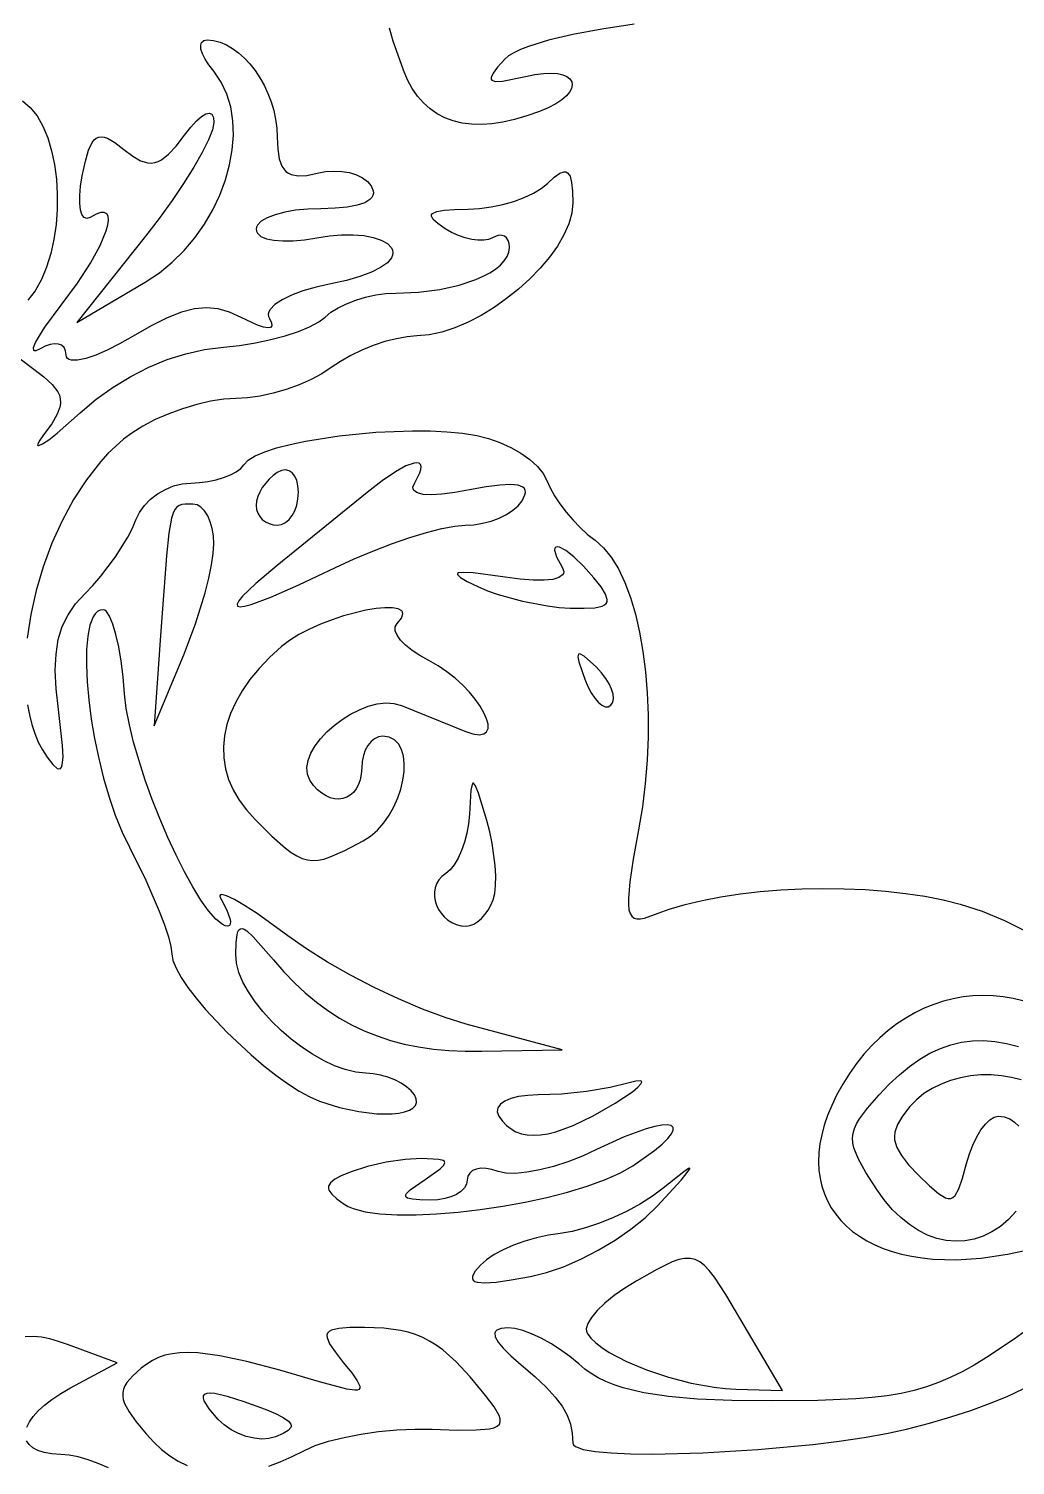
# Model space of a CAD drawing. Header units: millimetres. Extents: x -3.08 to 4.09, y 0 to 4.57.
# Drawn here: x -0.553 to -0.034, y 1.494 to 2.25 of the extents above; entities that cross this region are included whole.
import ezdxf

# ---------------------------------------------------------------- set-up
doc = ezdxf.new("R2010")
doc.units = ezdxf.units.MM

msp = doc.modelspace()

# ---------------------------------------------------------------- linework, layer by layer
at = {"flags": 128}
for points in [[(-0.234455, 2.252637), (-0.251536, 2.250094), (-0.266672, 2.247276), (-0.279603, 2.244235), (-0.290069, 2.241027), (-0.294296, 2.239377), (-0.29781, 2.237706), (-0.300578, 2.23602), (-0.302566, 2.234326), (-0.306325, 2.230129), (-0.308747, 2.226911), (-0.30977, 2.224618), (-0.309737, 2.223803), (-0.309332, 2.223199), (-0.308546, 2.222802), (-0.307371, 2.222603), (-0.303826, 2.222777), (-0.291733, 2.225229), (-0.286689, 2.226259), (-0.282184, 2.226816), (-0.278232, 2.226941), (-0.274849, 2.22667), (-0.272051, 2.226044), (-0.269854, 2.225101), (-0.268272, 2.22388), (-0.267321, 2.222418), (-0.267018, 2.220756), (-0.267377, 2.218931), (-0.268414, 2.216983), (-0.270145, 2.21495), (-0.272585, 2.21287), (-0.27575, 2.210784), (-0.279655, 2.208728), (-0.284316, 2.206743), (-0.290992, 2.204379), (-0.297387, 2.202515), (-0.303498, 2.201151), (-0.309323, 2.200286), (-0.31486, 2.199919), (-0.320104, 2.200049), (-0.325054, 2.200675), (-0.329707, 2.201797), (-0.33406, 2.203413), (-0.33811, 2.205523), (-0.341854, 2.208126), (-0.345291, 2.211221), (-0.348416, 2.214808), (-0.351228, 2.218885), (-0.353723, 2.223451), (-0.3559, 2.228507), (-0.361237, 2.243848), (-0.36315, 2.250679)], [(-0.5334, 2.078604), (-0.533679, 2.08076), (-0.534481, 2.082438), (-0.535748, 2.083625), (-0.537424, 2.084309), (-0.539453, 2.084475), (-0.541778, 2.084112), (-0.544344, 2.083205), (-0.547094, 2.081743), (-0.549337, 2.080687), (-0.550033, 2.080659), (-0.550452, 2.080947), (-0.550483, 2.082427), (-0.549476, 2.085033), (-0.547477, 2.088669), (-0.544532, 2.093241), (-0.535983, 2.104812), (-0.527481, 2.116281), (-0.520619, 2.12686), (-0.515518, 2.136179), (-0.512301, 2.143871), (-0.511436, 2.146992), (-0.511087, 2.149567), (-0.511271, 2.151551), (-0.512, 2.152898), (-0.513292, 2.153562), (-0.515161, 2.153496), (-0.517622, 2.152655), (-0.520691, 2.150993), (-0.522491, 2.150376), (-0.523962, 2.150894), (-0.525087, 2.152457), (-0.525847, 2.154975), (-0.526227, 2.15836), (-0.526207, 2.16252), (-0.52577, 2.167367), (-0.5249, 2.172812), (-0.523263, 2.180504), (-0.52157, 2.186333), (-0.519694, 2.190381), (-0.518647, 2.191763), (-0.517505, 2.192731), (-0.516255, 2.193294), (-0.514878, 2.193463), (-0.513359, 2.193249), (-0.511683, 2.192662), (-0.507793, 2.190408), (-0.50308, 2.186784), (-0.498361, 2.183192), (-0.494178, 2.180815), (-0.490366, 2.179691), (-0.488547, 2.179611), (-0.486759, 2.179859), (-0.484981, 2.18044), (-0.483193, 2.181357), (-0.479504, 2.184224), (-0.475526, 2.188497), (-0.471094, 2.194215), (-0.467785, 2.198473), (-0.464792, 2.201789), (-0.462152, 2.204145), (-0.459905, 2.205526), (-0.458089, 2.205913), (-0.456744, 2.205291), (-0.455909, 2.203643), (-0.455622, 2.200951), (-0.456357, 2.197126), (-0.458464, 2.191763), (-0.461795, 2.185108), (-0.466203, 2.177406), (-0.47154, 2.168903), (-0.477659, 2.159846), (-0.484411, 2.150479), (-0.49165, 2.141048), (-0.527677, 2.095562), (-0.491705, 2.116812), (-0.484335, 2.121708), (-0.477504, 2.127318), (-0.471245, 2.133546), (-0.465586, 2.1403), (-0.46056, 2.147483), (-0.456196, 2.155003), (-0.452525, 2.162764), (-0.449578, 2.170672), (-0.447386, 2.178632), (-0.445978, 2.186551), (-0.445386, 2.194333), (-0.445641, 2.201884), (-0.446772, 2.209111), (-0.448811, 2.215918), (-0.451787, 2.222211), (-0.455733, 2.227896), (-0.458279, 2.231223), (-0.46025, 2.234326), (-0.461633, 2.237138), (-0.462412, 2.23959), (-0.462573, 2.241615), (-0.462102, 2.243146), (-0.460984, 2.244113), (-0.459205, 2.244451), (-0.455797, 2.244153), (-0.452403, 2.243285), (-0.449052, 2.241886), (-0.445773, 2.239995), (-0.442593, 2.237652), (-0.439541, 2.234897), (-0.436645, 2.231767), (-0.433934, 2.228304), (-0.431436, 2.224545), (-0.429179, 2.22053), (-0.427192, 2.216299), (-0.425502, 2.211891), (-0.424139, 2.207344), (-0.42313, 2.202699), (-0.422503, 2.197995), (-0.422288, 2.193271), (-0.422038, 2.186951), (-0.421244, 2.181877), (-0.419839, 2.17799), (-0.418887, 2.176473), (-0.417757, 2.175229), (-0.416442, 2.174251), (-0.414932, 2.173533), (-0.411296, 2.172841), (-0.406785, 2.173093), (-0.40133, 2.174229), (-0.396963, 2.175084), (-0.392595, 2.175405), (-0.388342, 2.17522), (-0.384321, 2.174555), (-0.380649, 2.173437), (-0.377441, 2.171893), (-0.374815, 2.169949), (-0.372886, 2.167632), (-0.371774, 2.164904), (-0.371716, 2.163661), (-0.371984, 2.1625), (-0.372575, 2.161423), (-0.373486, 2.160431), (-0.376254, 2.158712), (-0.380258, 2.157352), (-0.385472, 2.156366), (-0.391866, 2.155765), (-0.399413, 2.155562), (-0.406241, 2.155341), (-0.412611, 2.154707), (-0.418382, 2.153706), (-0.423417, 2.15238), (-0.427575, 2.150775), (-0.430718, 2.148935), (-0.432706, 2.146905), (-0.433223, 2.145832), (-0.4334, 2.144729), (-0.433235, 2.143649), (-0.432753, 2.142666), (-0.430898, 2.140999), (-0.427959, 2.139746), (-0.424063, 2.138923), (-0.419334, 2.138549), (-0.4139, 2.138639), (-0.407884, 2.139212), (-0.401413, 2.140284), (-0.394844, 2.141334), (-0.38843, 2.141853), (-0.382332, 2.141861), (-0.376712, 2.141382), (-0.37173, 2.140436), (-0.367546, 2.139046), (-0.364322, 2.137234), (-0.362219, 2.135021), (-0.361618, 2.133713), (-0.36141, 2.132392), (-0.361587, 2.131065), (-0.362137, 2.129737), (-0.364317, 2.127105), (-0.367867, 2.124545), (-0.372703, 2.122106), (-0.378744, 2.119837), (-0.385907, 2.117788), (-0.394108, 2.116007), (-0.401847, 2.114307), (-0.408788, 2.112291), (-0.414803, 2.11003), (-0.419761, 2.1076), (-0.423531, 2.105076), (-0.425983, 2.10253), (-0.426674, 2.101273), (-0.426987, 2.100038), (-0.426906, 2.098835), (-0.426413, 2.097673), (-0.425301, 2.09546), (-0.425091, 2.093903), (-0.425757, 2.093001), (-0.427271, 2.092753), (-0.429607, 2.093157), (-0.432738, 2.094212), (-0.441275, 2.098271), (-0.447376, 2.101069), (-0.453367, 2.102787), (-0.459445, 2.103387), (-0.465813, 2.102837), (-0.472668, 2.1011), (-0.480212, 2.098142), (-0.488644, 2.093928), (-0.498163, 2.088423), (-0.505244, 2.084354), (-0.511849, 2.081016), (-0.517833, 2.07845), (-0.523052, 2.076696), (-0.527363, 2.075794), (-0.53062, 2.075785), (-0.531809, 2.076127), (-0.532681, 2.076708), (-0.533217, 2.077532), (-0.5334, 2.078604)], [(-0.556316, 2.212354), (-0.552242, 2.2089), (-0.548671, 2.204413), (-0.545608, 2.199026), (-0.543056, 2.192871), (-0.541019, 2.18608), (-0.5395, 2.178787), (-0.538502, 2.171123), (-0.53803, 2.16322), (-0.538086, 2.155212), (-0.538673, 2.147231), (-0.539797, 2.139409), (-0.541459, 2.131879), (-0.543663, 2.124773), (-0.546414, 2.118224), (-0.549714, 2.112364), (-0.553566, 2.107326)], [(-0.557485, 2.076427), (-0.551052, 2.071562), (-0.54507, 2.066959), (-0.54067, 2.062904), (-0.537811, 2.059155), (-0.536947, 2.057318), (-0.536453, 2.055467), (-0.536325, 2.05357), (-0.536556, 2.051597), (-0.538078, 2.047302), (-0.540979, 2.04234), (-0.545219, 2.036465), (-0.547556, 2.033128), (-0.548379, 2.031253), (-0.548248, 2.030849), (-0.547768, 2.030792), (-0.545802, 2.031698), (-0.54256, 2.033922), (-0.538121, 2.037418), (-0.525969, 2.048034), (-0.517497, 2.055195), (-0.508611, 2.061615), (-0.499381, 2.067258), (-0.489882, 2.072092), (-0.480187, 2.076083), (-0.470367, 2.079197), (-0.460497, 2.0814), (-0.45065, 2.082659), (-0.44217, 2.083571), (-0.433762, 2.084917), (-0.425647, 2.086634), (-0.418042, 2.088656), (-0.411168, 2.090919), (-0.405243, 2.093359), (-0.400488, 2.095909), (-0.397122, 2.098507), (-0.394087, 2.101038), (-0.390284, 2.103401), (-0.385864, 2.105543), (-0.380981, 2.107411), (-0.375788, 2.108955), (-0.370436, 2.110122), (-0.36508, 2.11086), (-0.359872, 2.111118), (-0.347939, 2.111614), (-0.336769, 2.113033), (-0.326618, 2.115272), (-0.31774, 2.118229), (-0.313858, 2.119944), (-0.31039, 2.1218), (-0.307369, 2.123784), (-0.304825, 2.125883), (-0.302791, 2.128085), (-0.301298, 2.130375), (-0.30038, 2.132743), (-0.300066, 2.135173), (-0.300248, 2.137187), (-0.300767, 2.138851), (-0.301589, 2.140143), (-0.302676, 2.141041), (-0.303991, 2.141526), (-0.305498, 2.141576), (-0.30716, 2.141169), (-0.308941, 2.140284), (-0.311051, 2.139392), (-0.313656, 2.138962), (-0.316654, 2.138975), (-0.319941, 2.139411), (-0.323416, 2.140252), (-0.326976, 2.141478), (-0.330519, 2.143069), (-0.333941, 2.145007), (-0.337822, 2.147676), (-0.340239, 2.149886), (-0.341151, 2.151668), (-0.341031, 2.15241), (-0.340519, 2.153059), (-0.338302, 2.154091), (-0.334459, 2.1548), (-0.328949, 2.155218), (-0.321733, 2.155382), (-0.315769, 2.155689), (-0.30968, 2.156503), (-0.303635, 2.157767), (-0.297806, 2.159425), (-0.292364, 2.161423), (-0.287479, 2.163704), (-0.283323, 2.166213), (-0.280066, 2.168896), (-0.276519, 2.172181), (-0.273612, 2.17424), (-0.271294, 2.175033), (-0.27034, 2.174942), (-0.269514, 2.174519), (-0.26822, 2.172658), (-0.267359, 2.169409), (-0.266881, 2.164733), (-0.266733, 2.15859), (-0.267288, 2.153199), (-0.268891, 2.147569), (-0.271448, 2.141781), (-0.274865, 2.135913), (-0.279048, 2.130048), (-0.283903, 2.124263), (-0.289337, 2.118641), (-0.295255, 2.11326), (-0.301565, 2.108201), (-0.308171, 2.103545), (-0.31498, 2.09937), (-0.321899, 2.095758), (-0.328833, 2.092788), (-0.335688, 2.090541), (-0.342371, 2.089096), (-0.348788, 2.088534), (-0.353951, 2.08813), (-0.359618, 2.08711), (-0.365604, 2.085541), (-0.371724, 2.083493), (-0.377795, 2.081033), (-0.38363, 2.07823), (-0.389046, 2.075152), (-0.393858, 2.071868), (-0.398777, 2.068591), (-0.404499, 2.065535), (-0.41082, 2.062766), (-0.417532, 2.06035), (-0.424428, 2.058356), (-0.431303, 2.056848), (-0.43795, 2.055895), (-0.444163, 2.055562), (-0.450464, 2.055192), (-0.457362, 2.054133), (-0.464635, 2.052457), (-0.472058, 2.050239), (-0.479407, 2.047554), (-0.486458, 2.044476), (-0.492989, 2.041079), (-0.498775, 2.037437), (-0.503105, 2.034171), (-0.507306, 2.030543), (-0.511371, 2.026575), (-0.515295, 2.02229), (-0.522695, 2.012862), (-0.529457, 2.002441), (-0.535533, 1.991211), (-0.540875, 1.979355), (-0.545437, 1.967056), (-0.549169, 1.954498), (-0.552024, 1.941863), (-0.553953, 1.929336)], [(-0.553715, 1.894226), (-0.552733, 1.888975), (-0.551466, 1.883958), (-0.549908, 1.879196), (-0.548053, 1.874712), (-0.545895, 1.870531), (-0.543427, 1.866673), (-0.54042, 1.862852), (-0.538092, 1.860866), (-0.537178, 1.860585), (-0.536427, 1.860793), (-0.535837, 1.861498), (-0.535405, 1.862712), (-0.535007, 1.866699), (-0.535214, 1.872833), (-0.537372, 1.891854), (-0.538609, 1.902806), (-0.539068, 1.91249), (-0.53871, 1.921067), (-0.5375, 1.928696), (-0.535401, 1.935539), (-0.532376, 1.941758), (-0.528387, 1.947513), (-0.5234, 1.952965), (-0.519285, 1.957232), (-0.515171, 1.96198), (-0.507384, 1.972283), (-0.500917, 1.982604), (-0.498454, 1.987374), (-0.49665, 1.991673), (-0.494797, 1.995579), (-0.492204, 1.999223), (-0.488989, 2.002525), (-0.485271, 2.005406), (-0.481169, 2.007785), (-0.476802, 2.009583), (-0.472288, 2.010721), (-0.467747, 2.011118), (-0.463222, 2.011314), (-0.458767, 2.011875), (-0.454494, 2.012764), (-0.450519, 2.013939), (-0.446957, 2.015362), (-0.443921, 2.016995), (-0.441525, 2.018797), (-0.439886, 2.020729), (-0.437608, 2.023107), (-0.433869, 2.025391), (-0.42883, 2.027559), (-0.422648, 2.029593), (-0.415484, 2.031471), (-0.407496, 2.033175), (-0.389684, 2.035975), (-0.370488, 2.037835), (-0.351179, 2.038592), (-0.34188, 2.038508), (-0.33303, 2.038087), (-0.32479, 2.037311), (-0.317316, 2.036159), (-0.311117, 2.034636), (-0.30507, 2.032505), (-0.299326, 2.029865), (-0.294035, 2.026812), (-0.28935, 2.023444), (-0.285422, 2.019859), (-0.282402, 2.016153), (-0.280441, 2.012423), (-0.278716, 2.008537), (-0.276369, 2.004379), (-0.273505, 2.00008), (-0.270228, 1.995767), (-0.266641, 1.99157), (-0.262849, 1.987619), (-0.258956, 1.984041), (-0.255066, 1.980965), (-0.250629, 1.977048), (-0.246535, 1.971993), (-0.242795, 1.965883), (-0.239423, 1.958802), (-0.236432, 1.950834), (-0.233832, 1.942061), (-0.231638, 1.932567), (-0.229861, 1.922435), (-0.228515, 1.91175), (-0.22761, 1.900593), (-0.227161, 1.889049), (-0.22718, 1.877201), (-0.227678, 1.865133), (-0.228668, 1.852927), (-0.230164, 1.840667), (-0.232177, 1.828437), (-0.234937, 1.813061), (-0.236735, 1.801165), (-0.237509, 1.792409), (-0.237491, 1.789103), (-0.237193, 1.786455), (-0.236607, 1.784422), (-0.235724, 1.782962), (-0.234538, 1.782034), (-0.233039, 1.781593), (-0.23122, 1.781599), (-0.229072, 1.782008), (-0.223761, 1.783868), (-0.216126, 1.786683), (-0.207707, 1.789185), (-0.198601, 1.791369), (-0.188907, 1.793233), (-0.178726, 1.794773), (-0.168156, 1.795985), (-0.157297, 1.796867), (-0.146247, 1.797415), (-0.135106, 1.797625), (-0.123973, 1.797494), (-0.112947, 1.79702), (-0.102128, 1.796198), (-0.091614, 1.795025), (-0.081506, 1.793498), (-0.071901, 1.791613), (-0.0629, 1.789368), (-0.051422, 1.785601), (-0.039614, 1.780695), (-0.027622, 1.774779)], [(-0.39158, 1.966673), (-0.381891, 1.971137), (-0.371979, 1.975302), (-0.362124, 1.979076), (-0.352604, 1.982368), (-0.343701, 1.985087), (-0.335693, 1.987142), (-0.328861, 1.988442), (-0.323483, 1.988896), (-0.318882, 1.989158), (-0.314277, 1.989909), (-0.309791, 1.991096), (-0.305545, 1.992666), (-0.301665, 1.994568), (-0.298272, 1.996747), (-0.29549, 1.999152), (-0.293441, 2.001729), (-0.291953, 2.004828), (-0.2917, 2.006114), (-0.291782, 2.007227), (-0.292205, 2.008166), (-0.292976, 2.008934), (-0.295584, 2.009962), (-0.299654, 2.010318), (-0.305234, 2.010014), (-0.312374, 2.00906), (-0.321122, 2.007465), (-0.328923, 2.006068), (-0.33561, 2.005218), (-0.34114, 2.004909), (-0.345472, 2.005135), (-0.348564, 2.005891), (-0.350372, 2.007172), (-0.350781, 2.008007), (-0.350854, 2.008972), (-0.349969, 2.011284), (-0.347294, 2.016393), (-0.346689, 2.018308), (-0.346551, 2.019802), (-0.346861, 2.020878), (-0.347602, 2.021539), (-0.348757, 2.02179), (-0.350309, 2.021633), (-0.354535, 2.020114), (-0.360141, 2.017009), (-0.366989, 2.012348), (-0.374941, 2.006159), (-0.422288, 1.967632), (-0.433503, 1.958232), (-0.440549, 1.951488), (-0.442488, 1.949111), (-0.443361, 1.947398), (-0.443158, 1.946348), (-0.441872, 1.94596), (-0.439494, 1.946234), (-0.436016, 1.947171), (-0.425726, 1.951028), (-0.410936, 1.95753), (-0.39158, 1.966673)], [(-0.411177, 2.006215), (-0.411404, 2.009555), (-0.412054, 2.0124), (-0.413082, 2.014707), (-0.414441, 2.016434), (-0.416087, 2.017537), (-0.417974, 2.017973), (-0.420056, 2.017699), (-0.422288, 2.016673), (-0.42452, 2.01508), (-0.426603, 2.01318), (-0.430136, 2.008746), (-0.431495, 2.006355), (-0.432523, 2.003943), (-0.433173, 2.001581), (-0.4334, 1.99934), (-0.433173, 1.99724), (-0.432523, 1.995282), (-0.431495, 1.993508), (-0.430136, 1.991962), (-0.42849, 1.990684), (-0.426603, 1.989719), (-0.42452, 1.989108), (-0.422288, 1.988896), (-0.420056, 1.989249), (-0.417974, 1.990262), (-0.416087, 1.991863), (-0.414441, 1.993982), (-0.413082, 1.996548), (-0.412054, 1.999489), (-0.411404, 2.002735), (-0.411177, 2.006215)], [(-0.455622, 1.979048), (-0.455849, 1.983259), (-0.456499, 1.987186), (-0.457526, 1.990746), (-0.458886, 1.99385), (-0.460532, 1.996415), (-0.462419, 1.998353), (-0.464501, 1.999579), (-0.466733, 2.000007), (-0.470812, 1.999969), (-0.472463, 1.999761), (-0.473892, 1.999283), (-0.475124, 1.998428), (-0.476188, 1.997088), (-0.477111, 1.995155), (-0.477919, 1.992522), (-0.479299, 1.984725), (-0.480547, 1.972837), (-0.483511, 1.93334), (-0.487108, 1.88334), (-0.471372, 1.920715), (-0.465255, 1.936888), (-0.460247, 1.953277), (-0.45832, 1.960955), (-0.456864, 1.967969), (-0.455943, 1.97408), (-0.455622, 1.979048)], [(-0.255622, 1.961118), (-0.261214, 1.967409), (-0.266241, 1.972256), (-0.270487, 1.975583), (-0.273735, 1.977317), (-0.274916, 1.977564), (-0.275767, 1.977384), (-0.276259, 1.976769), (-0.276366, 1.97571), (-0.275316, 1.97222), (-0.2724, 1.96684), (-0.271563, 1.964535), (-0.271679, 1.96355), (-0.272142, 1.962678), (-0.274083, 1.96128), (-0.27733, 1.960349), (-0.28183, 1.959895), (-0.287528, 1.959928), (-0.294371, 1.960457), (-0.302302, 1.961493), (-0.319159, 1.963742), (-0.324124, 1.964046), (-0.326861, 1.963776), (-0.327413, 1.963419), (-0.327431, 1.962911), (-0.325892, 1.961432), (-0.322306, 1.959318), (-0.316733, 1.956548), (-0.311731, 1.954417), (-0.306025, 1.952397), (-0.293295, 1.948878), (-0.280139, 1.946365), (-0.273899, 1.945601), (-0.26815, 1.945229), (-0.260762, 1.945148), (-0.255192, 1.945462), (-0.251363, 1.946267), (-0.250078, 1.946885), (-0.249198, 1.947663), (-0.248715, 1.948613), (-0.248619, 1.949748), (-0.249548, 1.952619), (-0.251908, 1.956377), (-0.255622, 1.961118)], [(-0.350066, 1.688896), (-0.35183, 1.691135), (-0.354217, 1.693239), (-0.357123, 1.69516), (-0.360441, 1.69685), (-0.364067, 1.698264), (-0.367894, 1.699353), (-0.371818, 1.70007), (-0.375733, 1.700368), (-0.380978, 1.700897), (-0.386482, 1.70223), (-0.392161, 1.704292), (-0.397933, 1.707007), (-0.403713, 1.710298), (-0.40942, 1.714091), (-0.41497, 1.718309), (-0.42028, 1.722876), (-0.425266, 1.727717), (-0.429847, 1.732756), (-0.433938, 1.737917), (-0.437458, 1.743124), (-0.440321, 1.748301), (-0.442447, 1.753372), (-0.44375, 1.758263), (-0.44415, 1.762896), (-0.443931, 1.769042), (-0.443417, 1.773379), (-0.442994, 1.774861), (-0.442431, 1.775882), (-0.441706, 1.776437), (-0.440797, 1.776524), (-0.439682, 1.776139), (-0.438338, 1.775279), (-0.434878, 1.772122), (-0.424247, 1.759965), (-0.418798, 1.753746), (-0.413233, 1.747986), (-0.407536, 1.742679), (-0.401693, 1.737817), (-0.395689, 1.733395), (-0.389508, 1.729405), (-0.383136, 1.725841), (-0.376558, 1.722698), (-0.369757, 1.719967), (-0.362721, 1.717643), (-0.355433, 1.715718), (-0.347878, 1.714188), (-0.340041, 1.713044), (-0.331908, 1.71228), (-0.323463, 1.71189), (-0.314691, 1.711868), (-0.272288, 1.712618), (-0.322802, 1.726243), (-0.333837, 1.729648), (-0.345842, 1.734121), (-0.358431, 1.739472), (-0.371221, 1.74551), (-0.383826, 1.752044), (-0.395863, 1.758883), (-0.406946, 1.765837), (-0.416691, 1.772715), (-0.432864, 1.784369), (-0.439451, 1.788662), (-0.444846, 1.79183), (-0.448905, 1.793792), (-0.451486, 1.794473), (-0.452177, 1.794308), (-0.452444, 1.793792), (-0.45227, 1.792918), (-0.451636, 1.791673), (-0.448765, 1.786281), (-0.447184, 1.781864), (-0.44691, 1.780165), (-0.446999, 1.77888), (-0.447463, 1.778068), (-0.448316, 1.777784), (-0.449735, 1.778026), (-0.451277, 1.778736), (-0.454687, 1.781464), (-0.458463, 1.785779), (-0.46252, 1.791492), (-0.466774, 1.798414), (-0.471142, 1.806355), (-0.475539, 1.815126), (-0.479882, 1.824538), (-0.484087, 1.834401), (-0.488069, 1.844527), (-0.491745, 1.854726), (-0.495031, 1.864808), (-0.497843, 1.874584), (-0.500097, 1.883866), (-0.501708, 1.892463), (-0.502594, 1.900187), (-0.503373, 1.909074), (-0.504428, 1.917365), (-0.505713, 1.924877), (-0.507181, 1.93143), (-0.508786, 1.936843), (-0.510481, 1.940933), (-0.512219, 1.943521), (-0.513091, 1.944194), (-0.513955, 1.944423), (-0.515474, 1.944182), (-0.516841, 1.943465), (-0.518058, 1.942297), (-0.519128, 1.940702), (-0.520836, 1.936325), (-0.521988, 1.930525), (-0.522604, 1.923493), (-0.522705, 1.915418), (-0.522313, 1.906492), (-0.521448, 1.896906), (-0.520132, 1.88685), (-0.518387, 1.876515), (-0.516232, 1.866092), (-0.513689, 1.855771), (-0.510781, 1.845743), (-0.507526, 1.836199), (-0.503948, 1.82733), (-0.500066, 1.819326), (-0.491438, 1.802071), (-0.484372, 1.785741), (-0.481653, 1.778499), (-0.479597, 1.77218), (-0.478298, 1.767013), (-0.477844, 1.763229), (-0.477254, 1.759768), (-0.475559, 1.755588), (-0.472875, 1.750803), (-0.469316, 1.745528), (-0.464997, 1.739876), (-0.460032, 1.733962), (-0.448622, 1.721807), (-0.436004, 1.709978), (-0.429528, 1.704472), (-0.423094, 1.699391), (-0.416816, 1.694849), (-0.410809, 1.690961), (-0.405188, 1.687841), (-0.400066, 1.685604), (-0.389495, 1.682307), (-0.379297, 1.680126), (-0.369903, 1.679033), (-0.361743, 1.679), (-0.358261, 1.679372), (-0.355249, 1.679998), (-0.352761, 1.680874), (-0.350851, 1.681998), (-0.349573, 1.683366), (-0.34898, 1.684974), (-0.349127, 1.686818), (-0.350066, 1.688896)], [(-0.377122, 1.822618), (-0.373145, 1.825185), (-0.369516, 1.828382), (-0.366256, 1.832098), (-0.363383, 1.836224), (-0.36092, 1.84065), (-0.358887, 1.845267), (-0.357305, 1.849965), (-0.356193, 1.854633), (-0.355573, 1.859164), (-0.355466, 1.863446), (-0.355891, 1.86737), (-0.35687, 1.870827), (-0.358423, 1.873706), (-0.360571, 1.875899), (-0.363334, 1.877295), (-0.366733, 1.877784), (-0.368965, 1.877444), (-0.371047, 1.876469), (-0.372934, 1.874928), (-0.37458, 1.872889), (-0.37594, 1.87042), (-0.376967, 1.867589), (-0.377617, 1.864466), (-0.377844, 1.861118), (-0.378041, 1.857836), (-0.378607, 1.854899), (-0.379506, 1.852313), (-0.380703, 1.850089), (-0.38216, 1.848234), (-0.383843, 1.846757), (-0.385713, 1.845667), (-0.387736, 1.844972), (-0.389876, 1.84468), (-0.392095, 1.844801), (-0.394358, 1.845342), (-0.396629, 1.846313), (-0.398872, 1.847722), (-0.401049, 1.849576), (-0.403126, 1.851886), (-0.405066, 1.854659), (-0.406406, 1.857875), (-0.406714, 1.86136), (-0.406088, 1.865035), (-0.404623, 1.868821), (-0.402418, 1.872639), (-0.399568, 1.876408), (-0.396172, 1.88005), (-0.392325, 1.883486), (-0.388125, 1.886636), (-0.383668, 1.88942), (-0.379052, 1.891761), (-0.374373, 1.893577), (-0.369728, 1.894791), (-0.365215, 1.895322), (-0.360929, 1.895092), (-0.356969, 1.894021), (-0.323552, 1.880493), (-0.319311, 1.879072), (-0.316019, 1.878591), (-0.313628, 1.878956), (-0.312089, 1.880072), (-0.311355, 1.881844), (-0.311377, 1.884178), (-0.312106, 1.886979), (-0.313495, 1.890154), (-0.315495, 1.893608), (-0.318058, 1.897246), (-0.321135, 1.900974), (-0.324679, 1.904698), (-0.328641, 1.908323), (-0.332973, 1.911754), (-0.337626, 1.914898), (-0.342552, 1.917659), (-0.347232, 1.920239), (-0.35131, 1.922936), (-0.354715, 1.92567), (-0.35738, 1.928361), (-0.359237, 1.93093), (-0.360214, 1.933296), (-0.360245, 1.935381), (-0.359261, 1.937104), (-0.35691, 1.939971), (-0.35614, 1.942204), (-0.356297, 1.943093), (-0.356789, 1.943836), (-0.358692, 1.944897), (-0.361687, 1.945422), (-0.365611, 1.945442), (-0.370301, 1.944989), (-0.375594, 1.944097), (-0.387338, 1.941122), (-0.393462, 1.939104), (-0.399538, 1.936776), (-0.405402, 1.934169), (-0.410891, 1.931318), (-0.415843, 1.928253), (-0.420094, 1.925007), (-0.426317, 1.919279), (-0.431838, 1.913474), (-0.436656, 1.907609), (-0.440766, 1.9017), (-0.444166, 1.895767), (-0.446855, 1.889827), (-0.448828, 1.883897), (-0.450084, 1.877994), (-0.450619, 1.872138), (-0.450431, 1.866345), (-0.449517, 1.860633), (-0.447875, 1.85502), (-0.445502, 1.849524), (-0.442395, 1.844161), (-0.438552, 1.838951), (-0.433969, 1.833909), (-0.425152, 1.825241), (-0.418028, 1.818885), (-0.414913, 1.816537), (-0.411995, 1.814723), (-0.4092, 1.813426), (-0.406452, 1.812633), (-0.403675, 1.812329), (-0.400795, 1.812498), (-0.397735, 1.813125), (-0.394422, 1.814197), (-0.386732, 1.81761), (-0.377122, 1.822618)], [(-0.254247, 1.914076), (-0.260696, 1.919924), (-0.262627, 1.921067), (-0.263281, 1.921181), (-0.263733, 1.920986), (-0.264042, 1.919652), (-0.263583, 1.917037), (-0.260469, 1.907854), (-0.258816, 1.903978), (-0.257029, 1.900608), (-0.255165, 1.8978), (-0.25328, 1.895609), (-0.251431, 1.894092), (-0.249674, 1.893305), (-0.248066, 1.893304), (-0.246663, 1.894146), (-0.245697, 1.895678), (-0.245339, 1.897646), (-0.245558, 1.899971), (-0.246325, 1.902569), (-0.247608, 1.90536), (-0.249376, 1.908263), (-0.2516, 1.911195), (-0.254247, 1.914076)], [(-0.308677, 1.791673), (-0.307864, 1.79503), (-0.307426, 1.799258), (-0.307349, 1.804186), (-0.307622, 1.809642), (-0.309162, 1.821458), (-0.310403, 1.827477), (-0.311941, 1.83334), (-0.316412, 1.847853), (-0.317899, 1.851618), (-0.318999, 1.853097), (-0.319429, 1.852989), (-0.319794, 1.852321), (-0.320369, 1.84932), (-0.321191, 1.836771), (-0.32164, 1.831738), (-0.322506, 1.826768), (-0.323737, 1.821988), (-0.325282, 1.817527), (-0.327089, 1.813515), (-0.329109, 1.810079), (-0.33129, 1.807348), (-0.33358, 1.805451), (-0.335638, 1.803895), (-0.337244, 1.802093), (-0.338419, 1.800092), (-0.33918, 1.797941), (-0.339546, 1.795686), (-0.339535, 1.793377), (-0.339167, 1.79106), (-0.33846, 1.788784), (-0.337433, 1.786597), (-0.336103, 1.784546), (-0.334491, 1.782679), (-0.332613, 1.781045), (-0.33049, 1.77969), (-0.328139, 1.778663), (-0.32558, 1.778012), (-0.32283, 1.777784), (-0.320868, 1.778068), (-0.318845, 1.77888), (-0.316819, 1.780165), (-0.314847, 1.781864), (-0.312989, 1.783922), (-0.311303, 1.786281), (-0.309846, 1.788883), (-0.308677, 1.791673)], [(-0.029877, 1.738515), (-0.035106, 1.739762), (-0.040363, 1.74064), (-0.045635, 1.741151), (-0.050909, 1.741296), (-0.05617, 1.741076), (-0.061407, 1.740492), (-0.066605, 1.739545), (-0.071752, 1.738235), (-0.076834, 1.736565), (-0.081837, 1.734534), (-0.086749, 1.732145), (-0.091557, 1.729398), (-0.096247, 1.726293), (-0.100805, 1.722833), (-0.105219, 1.719017), (-0.109476, 1.714848), (-0.113561, 1.710326), (-0.117462, 1.705452), (-0.121166, 1.700227), (-0.124659, 1.694652), (-0.127927, 1.688729), (-0.130512, 1.683371), (-0.132676, 1.678121), (-0.134425, 1.672987), (-0.135767, 1.667975), (-0.136709, 1.663092), (-0.13726, 1.658345), (-0.137425, 1.653741), (-0.137214, 1.649286), (-0.136632, 1.644988), (-0.135687, 1.640852), (-0.134386, 1.636887), (-0.132738, 1.633099), (-0.130749, 1.629495), (-0.128427, 1.626081), (-0.125778, 1.622864), (-0.122811, 1.619852), (-0.119533, 1.617051), (-0.11595, 1.614468), (-0.112071, 1.612109), (-0.107903, 1.609982), (-0.103453, 1.608093), (-0.098728, 1.60645), (-0.093736, 1.605059), (-0.088484, 1.603926), (-0.08298, 1.603059), (-0.07723, 1.602465), (-0.065025, 1.602122), (-0.051928, 1.602951), (-0.037997, 1.605007), (-0.027104, 1.607298)], [(-0.033525, 1.627646), (-0.03753, 1.623321), (-0.041768, 1.619695), (-0.046205, 1.61676), (-0.050809, 1.614511), (-0.055545, 1.612944), (-0.06038, 1.612053), (-0.065281, 1.611834), (-0.070214, 1.612279), (-0.075146, 1.613385), (-0.080043, 1.615146), (-0.084873, 1.617557), (-0.089601, 1.620612), (-0.094194, 1.624307), (-0.098619, 1.628635), (-0.102842, 1.633593), (-0.10683, 1.639173), (-0.112471, 1.648015), (-0.116479, 1.655167), (-0.118844, 1.661098), (-0.119407, 1.663753), (-0.119554, 1.666279), (-0.119285, 1.668735), (-0.118598, 1.671179), (-0.117492, 1.673671), (-0.115965, 1.676269), (-0.111643, 1.682018), (-0.105622, 1.688896), (-0.100251, 1.694537), (-0.094902, 1.699552), (-0.089556, 1.703945), (-0.084194, 1.707718), (-0.078799, 1.710876), (-0.073352, 1.71342), (-0.067833, 1.715356), (-0.062224, 1.716685), (-0.056507, 1.717413), (-0.050664, 1.717541), (-0.044675, 1.717074), (-0.038522, 1.716015), (-0.032187, 1.714367)], [(-0.244511, 1.684493), (-0.235332, 1.690611), (-0.232498, 1.692921), (-0.230875, 1.694672), (-0.230493, 1.69582), (-0.230777, 1.696155), (-0.231382, 1.696323), (-0.233572, 1.696136), (-0.237094, 1.695215), (-0.247168, 1.692757), (-0.259552, 1.690748), (-0.272676, 1.689393), (-0.284969, 1.688896), (-0.29047, 1.688675), (-0.295286, 1.68804), (-0.299343, 1.687032), (-0.302566, 1.685689), (-0.304881, 1.684053), (-0.306211, 1.682163), (-0.306483, 1.68006), (-0.305622, 1.677784), (-0.303729, 1.675104), (-0.301607, 1.672833), (-0.299251, 1.670974), (-0.296655, 1.669526), (-0.293812, 1.66849), (-0.290717, 1.667867), (-0.287363, 1.667658), (-0.283743, 1.667863), (-0.279853, 1.668482), (-0.275685, 1.669517), (-0.266493, 1.672837), (-0.256118, 1.677827), (-0.244511, 1.684493)], [(-0.030767, 1.696821), (-0.035884, 1.698169), (-0.041178, 1.699047), (-0.046585, 1.699459), (-0.052038, 1.699409), (-0.057472, 1.698901), (-0.06282, 1.697936), (-0.068017, 1.696519), (-0.072997, 1.694654), (-0.077694, 1.692343), (-0.082042, 1.68959), (-0.085975, 1.686398), (-0.089427, 1.682771), (-0.093264, 1.677773), (-0.095894, 1.673323), (-0.09729, 1.669216), (-0.097519, 1.667228), (-0.097429, 1.66525), (-0.096285, 1.661221), (-0.093832, 1.656927), (-0.090045, 1.652164), (-0.0849, 1.646729), (-0.078981, 1.640954), (-0.074336, 1.63693), (-0.070719, 1.634715), (-0.06922, 1.634304), (-0.067887, 1.634368), (-0.06669, 1.634913), (-0.065598, 1.635948), (-0.063609, 1.639514), (-0.061674, 1.645125), (-0.059552, 1.65284), (-0.058036, 1.657852), (-0.056219, 1.662527), (-0.054172, 1.666763), (-0.051962, 1.670458), (-0.049658, 1.67351), (-0.04733, 1.675817), (-0.045045, 1.677275), (-0.042872, 1.677784), (-0.039716, 1.677411), (-0.036842, 1.676338), (-0.034262, 1.674637), (-0.031989, 1.672378)], [(-0.235219, 1.651548), (-0.22376, 1.659638), (-0.219709, 1.66302), (-0.216735, 1.66594), (-0.21481, 1.668387), (-0.213903, 1.670346), (-0.213985, 1.671803), (-0.215025, 1.672746), (-0.216993, 1.673161), (-0.21986, 1.673034), (-0.223595, 1.672351), (-0.228168, 1.671099), (-0.239711, 1.666835), (-0.254247, 1.660132), (-0.261721, 1.656697), (-0.269336, 1.653739), (-0.276877, 1.651304), (-0.284134, 1.649439), (-0.290892, 1.648192), (-0.29694, 1.64761), (-0.302064, 1.647741), (-0.306052, 1.648632), (-0.309314, 1.649661), (-0.312357, 1.650198), (-0.315114, 1.650261), (-0.317519, 1.649868), (-0.319506, 1.649037), (-0.321007, 1.647788), (-0.321957, 1.646137), (-0.322288, 1.644104), (-0.322685, 1.641942), (-0.323823, 1.639932), (-0.325621, 1.638119), (-0.328, 1.636545), (-0.330881, 1.635253), (-0.334183, 1.634287), (-0.337827, 1.633691), (-0.341733, 1.633507), (-0.34721, 1.633639), (-0.351185, 1.63398), (-0.353675, 1.634603), (-0.35437, 1.635042), (-0.3547, 1.635578), (-0.354668, 1.63622), (-0.354278, 1.636978), (-0.352426, 1.638876), (-0.344511, 1.644451), (-0.336474, 1.650065), (-0.334549, 1.651962), (-0.334037, 1.653354), (-0.334315, 1.653884), (-0.334951, 1.654316), (-0.337306, 1.654924), (-0.346386, 1.655382), (-0.355043, 1.654891), (-0.364912, 1.653422), (-0.374778, 1.6512), (-0.383427, 1.648451), (-0.38834, 1.646411), (-0.391946, 1.644506), (-0.394261, 1.642656), (-0.395304, 1.640777), (-0.395354, 1.639802), (-0.395093, 1.63879), (-0.393644, 1.636611), (-0.390977, 1.63416), (-0.387108, 1.631354), (-0.384973, 1.630145), (-0.3824, 1.62909), (-0.376046, 1.627431), (-0.368261, 1.626347), (-0.359262, 1.62581), (-0.349265, 1.625791), (-0.338485, 1.626262), (-0.32714, 1.627193), (-0.315445, 1.628555), (-0.303616, 1.630321), (-0.291869, 1.632461), (-0.280421, 1.634946), (-0.269487, 1.637748), (-0.259284, 1.640838), (-0.250027, 1.644188), (-0.241934, 1.647767), (-0.235219, 1.651548)], [(-0.222288, 1.630382), (-0.209777, 1.644106), (-0.206492, 1.648018), (-0.205172, 1.650019), (-0.205245, 1.650315), (-0.205803, 1.650149), (-0.208372, 1.64845), (-0.219275, 1.639729), (-0.224846, 1.635544), (-0.231205, 1.631512), (-0.238128, 1.627731), (-0.245394, 1.624298), (-0.252781, 1.621311), (-0.260066, 1.618866), (-0.267026, 1.617061), (-0.273441, 1.615993), (-0.279606, 1.61507), (-0.28585, 1.61368), (-0.292002, 1.611891), (-0.297889, 1.609772), (-0.30334, 1.607391), (-0.308183, 1.604815), (-0.312247, 1.602113), (-0.315358, 1.599354), (-0.318233, 1.595885), (-0.319541, 1.593235), (-0.319577, 1.59221), (-0.319184, 1.59138), (-0.31835, 1.590744), (-0.317063, 1.590298), (-0.313078, 1.589966), (-0.307131, 1.590362), (-0.299123, 1.591461), (-0.288955, 1.593243), (-0.280576, 1.595318), (-0.271663, 1.59843), (-0.26249, 1.602429), (-0.25333, 1.607161), (-0.244456, 1.612475), (-0.236143, 1.618217), (-0.228662, 1.624237), (-0.222288, 1.630382)], [(-0.178816, 1.571368), (-0.186261, 1.583829), (-0.192264, 1.592979), (-0.194921, 1.596383), (-0.197453, 1.599045), (-0.199937, 1.600994), (-0.202453, 1.602257), (-0.205079, 1.602863), (-0.207894, 1.60284), (-0.210974, 1.602218), (-0.2144, 1.601024), (-0.222601, 1.597036), (-0.233122, 1.591104), (-0.239405, 1.587239), (-0.245036, 1.583263), (-0.24991, 1.579288), (-0.253919, 1.575429), (-0.256955, 1.571797), (-0.258913, 1.568508), (-0.259685, 1.565674), (-0.259592, 1.564464), (-0.259163, 1.563409), (-0.257261, 1.560912), (-0.254659, 1.55839), (-0.251423, 1.555866), (-0.247616, 1.553366), (-0.238551, 1.548534), (-0.227981, 1.544087), (-0.216424, 1.540219), (-0.204396, 1.537124), (-0.192415, 1.534998), (-0.186603, 1.534359), (-0.180997, 1.534034), (-0.156372, 1.53334), (-0.178816, 1.571368)], [(-0.407955, 1.501729), (-0.402257, 1.504271), (-0.395232, 1.506577), (-0.387157, 1.508599), (-0.378308, 1.510293), (-0.36896, 1.511613), (-0.359391, 1.512512), (-0.349876, 1.512946), (-0.340691, 1.512868), (-0.327512, 1.512452), (-0.317591, 1.512477), (-0.31068, 1.513097), (-0.308276, 1.513679), (-0.306532, 1.514468), (-0.305416, 1.515485), (-0.304899, 1.516748), (-0.304949, 1.518276), (-0.305535, 1.52009), (-0.308192, 1.524653), (-0.312622, 1.53059), (-0.320691, 1.540439), (-0.328084, 1.548391), (-0.335125, 1.554628), (-0.338615, 1.557161), (-0.342139, 1.559333), (-0.345738, 1.561168), (-0.349452, 1.562689), (-0.353321, 1.563918), (-0.357387, 1.564879), (-0.366271, 1.566086), (-0.376427, 1.566493), (-0.384154, 1.56642), (-0.3899, 1.565992), (-0.39375, 1.565069), (-0.394991, 1.564377), (-0.39579, 1.563508), (-0.396158, 1.562445), (-0.396104, 1.56117), (-0.394777, 1.557913), (-0.391893, 1.553595), (-0.387538, 1.548076), (-0.383112, 1.542523), (-0.380191, 1.53836), (-0.37888, 1.535502), (-0.37886, 1.534537), (-0.379282, 1.533866), (-0.380156, 1.53348), (-0.381498, 1.533367), (-0.385632, 1.533922), (-0.400066, 1.537854), (-0.42101, 1.54397), (-0.43835, 1.54852), (-0.452571, 1.551542), (-0.464157, 1.553071), (-0.469113, 1.553288), (-0.473591, 1.553145), (-0.477653, 1.552648), (-0.481359, 1.551801), (-0.484769, 1.550609), (-0.487944, 1.549076), (-0.490944, 1.547207), (-0.49383, 1.545007), (-0.498291, 1.541027), (-0.501421, 1.537419), (-0.502483, 1.53568), (-0.503205, 1.533947), (-0.503586, 1.532188), (-0.503624, 1.530375), (-0.503316, 1.528478), (-0.50266, 1.526467), (-0.500297, 1.521987), (-0.496517, 1.516699), (-0.491302, 1.510368), (-0.487302, 1.50604), (-0.483145, 1.502217), (-0.478831, 1.4989), (-0.474357, 1.496088), (-0.469724, 1.493782)], [(-0.024904, 1.56728), (-0.034566, 1.560312), (-0.048993, 1.550692), (-0.055589, 1.546676), (-0.061931, 1.543148), (-0.068141, 1.540078), (-0.074336, 1.537435), (-0.080637, 1.535189), (-0.087163, 1.533309), (-0.094034, 1.531764), (-0.101368, 1.530525), (-0.109286, 1.52956), (-0.117906, 1.52884), (-0.137732, 1.528007), (-0.161802, 1.527784), (-0.182991, 1.528015), (-0.201108, 1.528748), (-0.216482, 1.530048), (-0.229438, 1.531975), (-0.240304, 1.534595), (-0.245056, 1.536183), (-0.249408, 1.537968), (-0.253401, 1.539957), (-0.257076, 1.542159), (-0.260474, 1.54458), (-0.263636, 1.547229), (-0.26828, 1.551127), (-0.273236, 1.554749), (-0.278351, 1.558017), (-0.283471, 1.560852), (-0.288443, 1.563176), (-0.293114, 1.564911), (-0.297331, 1.565977), (-0.300941, 1.566298), (-0.304474, 1.565935), (-0.306763, 1.565028), (-0.30744, 1.564363), (-0.307802, 1.563553), (-0.307582, 1.561488), (-0.306094, 1.558808), (-0.30333, 1.555492), (-0.299282, 1.551515), (-0.293941, 1.546854), (-0.286719, 1.540604), (-0.280795, 1.53498), (-0.276067, 1.529824), (-0.272431, 1.524979), (-0.269783, 1.520287), (-0.268019, 1.515592), (-0.267037, 1.510736), (-0.266733, 1.505562), (-0.266376, 1.504608), (-0.265329, 1.503746), (-0.261308, 1.50229), (-0.254958, 1.501182), (-0.246565, 1.50041), (-0.236417, 1.499961), (-0.224802, 1.499824), (-0.198316, 1.500437), (-0.169406, 1.502152), (-0.14037, 1.504871), (-0.126522, 1.506577), (-0.113504, 1.508498), (-0.101604, 1.510622), (-0.091108, 1.512937)], [(-0.554095, 1.514), (-0.552738, 1.516747), (-0.550727, 1.519611), (-0.548068, 1.522562), (-0.544765, 1.525567), (-0.540823, 1.528596), (-0.536246, 1.531619), (-0.531038, 1.534604), (-0.506455, 1.547757), (-0.532636, 1.557451), (-0.53748, 1.559138), (-0.542019, 1.560441), (-0.546364, 1.561309), (-0.550626, 1.561688), (-0.554916, 1.561529)], [(-0.453344, 1.518062), (-0.458116, 1.523615), (-0.46071, 1.527757), (-0.461181, 1.529301), (-0.461094, 1.530495), (-0.460446, 1.53134), (-0.459233, 1.531837), (-0.45745, 1.531986), (-0.455093, 1.531789), (-0.448641, 1.530359), (-0.439842, 1.527554), (-0.428663, 1.523382), (-0.42317, 1.521095), (-0.419091, 1.519052), (-0.416407, 1.517199), (-0.415096, 1.515482), (-0.414949, 1.514658), (-0.415137, 1.513848), (-0.416509, 1.512241), (-0.419192, 1.510608), (-0.423163, 1.508896), (-0.426651, 1.50798), (-0.430467, 1.507728), (-0.434489, 1.508103), (-0.438592, 1.509067), (-0.442653, 1.510583), (-0.446548, 1.512612), (-0.450153, 1.515118), (-0.453344, 1.518062)], [(-0.091108, 1.512937), (-0.079112, 1.516069), (-0.06786, 1.519335), (-0.057321, 1.522755), (-0.047467, 1.526348), (-0.038267, 1.530134), (-0.029691, 1.534132)], [(-0.511163, 1.492606), (-0.516526, 1.494911), (-0.521872, 1.496832), (-0.527037, 1.498304), (-0.53186, 1.499263), (-0.536177, 1.499646), (-0.540902, 1.499947), (-0.544932, 1.500645), (-0.548273, 1.501706), (-0.550929, 1.503102), (-0.552905, 1.5048), (-0.554205, 1.50677)], [(-0.4268, 1.493506), (-0.420687, 1.495743), (-0.414406, 1.498484), (-0.407955, 1.501729)]]:
    msp.add_lwpolyline(points, dxfattribs=at)

doc.saveas('drawing.dxf')
